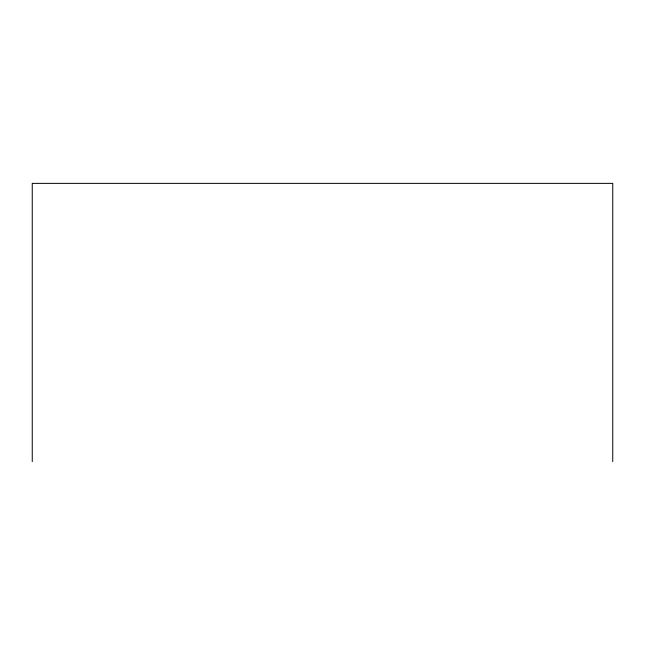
<?xml version="1.0" encoding="UTF-8"?>
<svg xmlns="http://www.w3.org/2000/svg" width="645" height="645" viewBox="0 0 645 645"><rect width="100%" height="100%" fill="white"/><g stroke="black" fill="none" stroke-linecap="round" stroke-linejoin="round"><path stroke-width="0.97" d="M612.75 461.626L612.75 183.374L32.25 183.374L32.25 461.626"/></g></svg>
